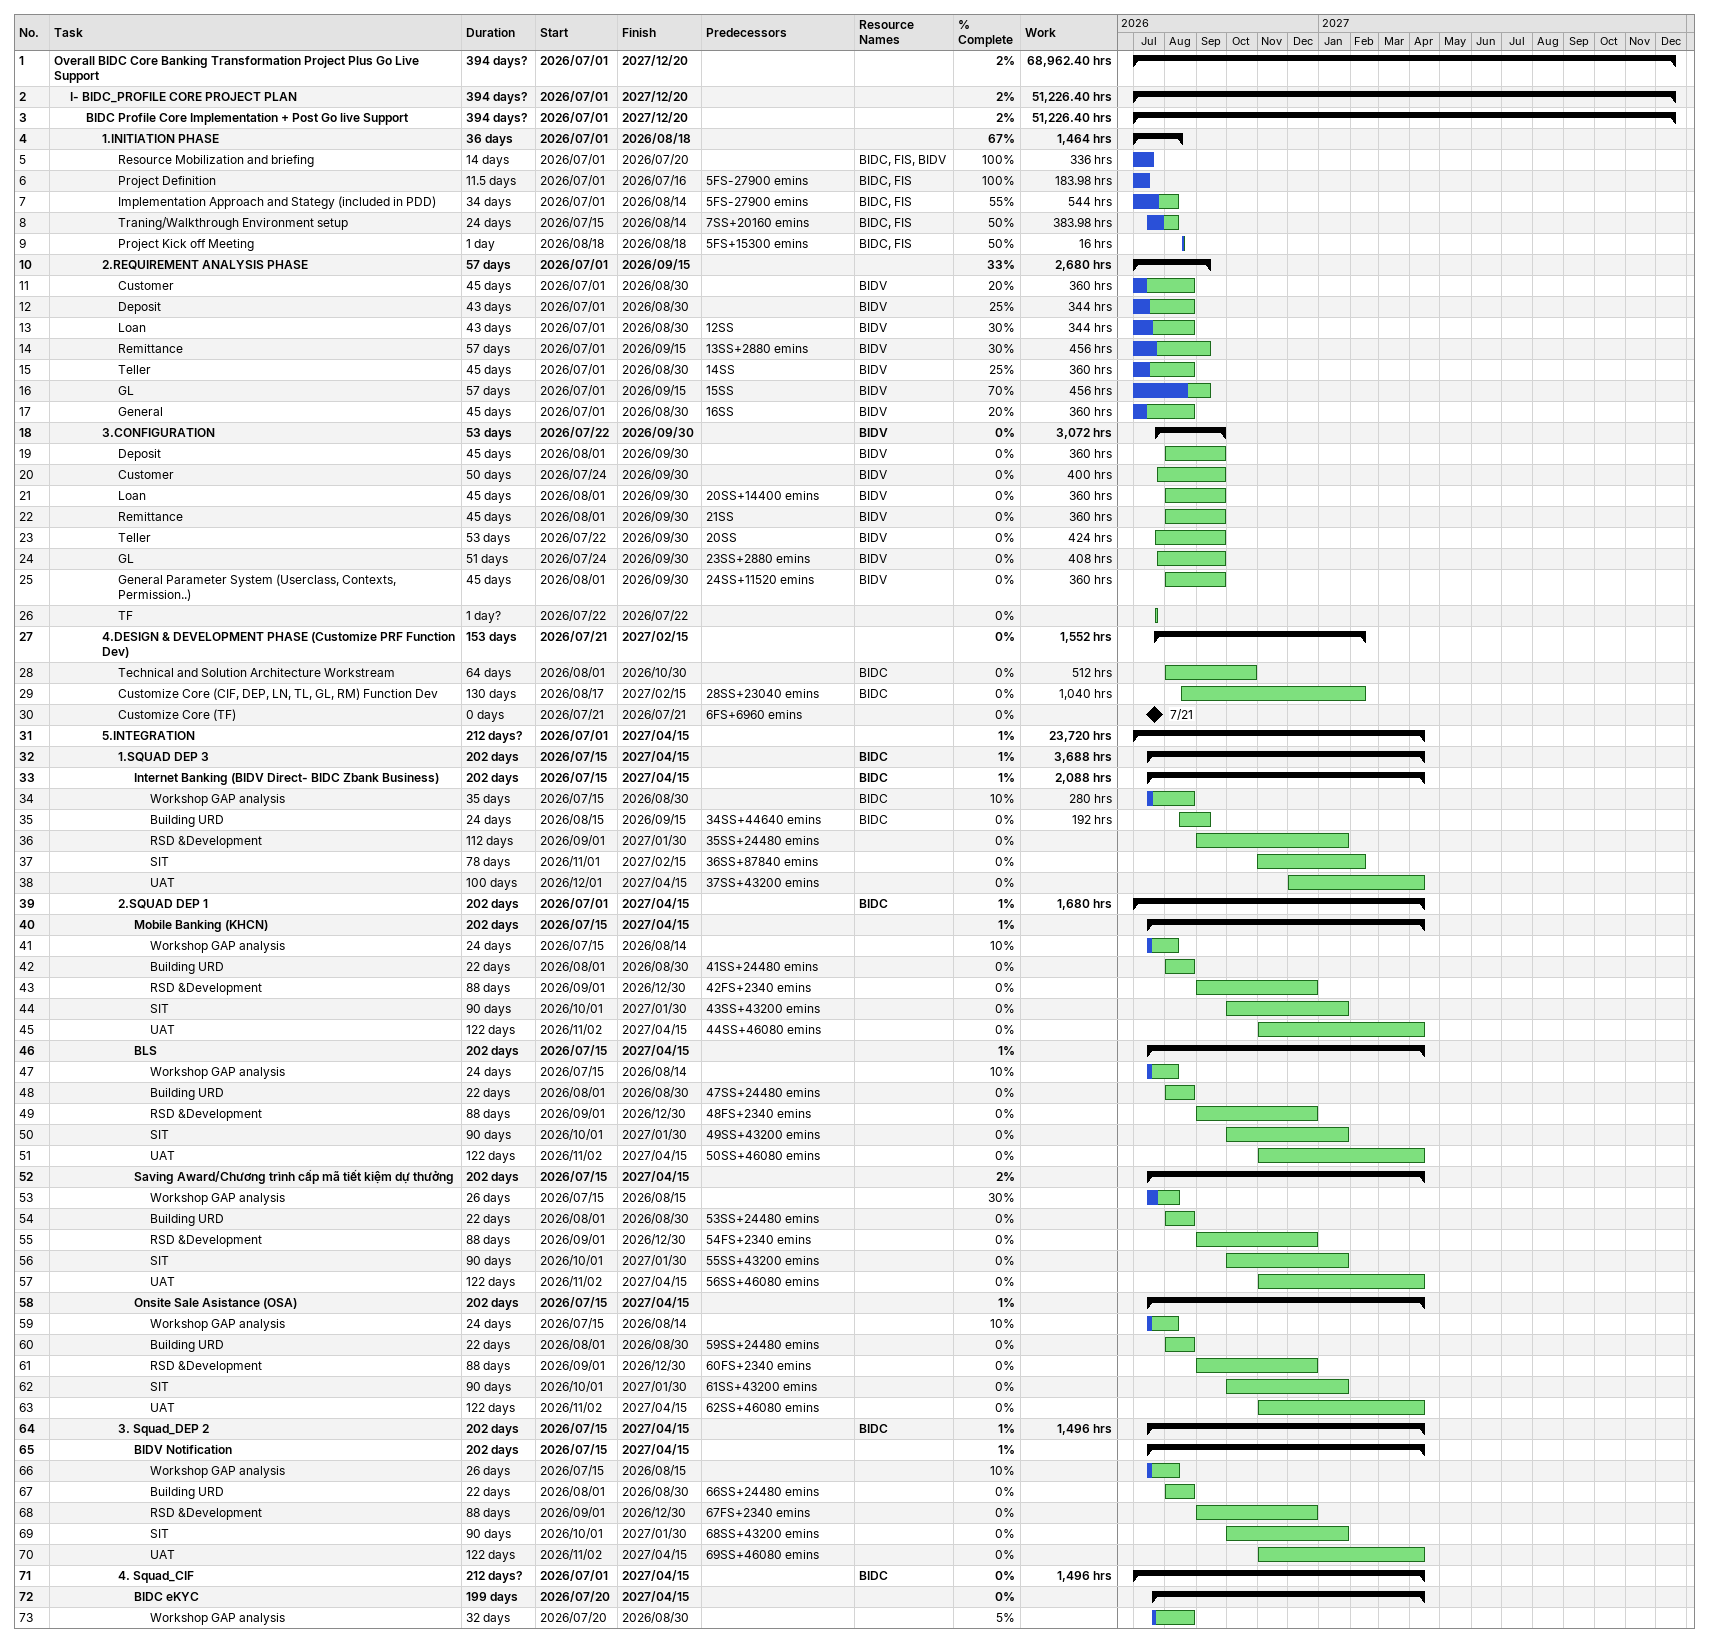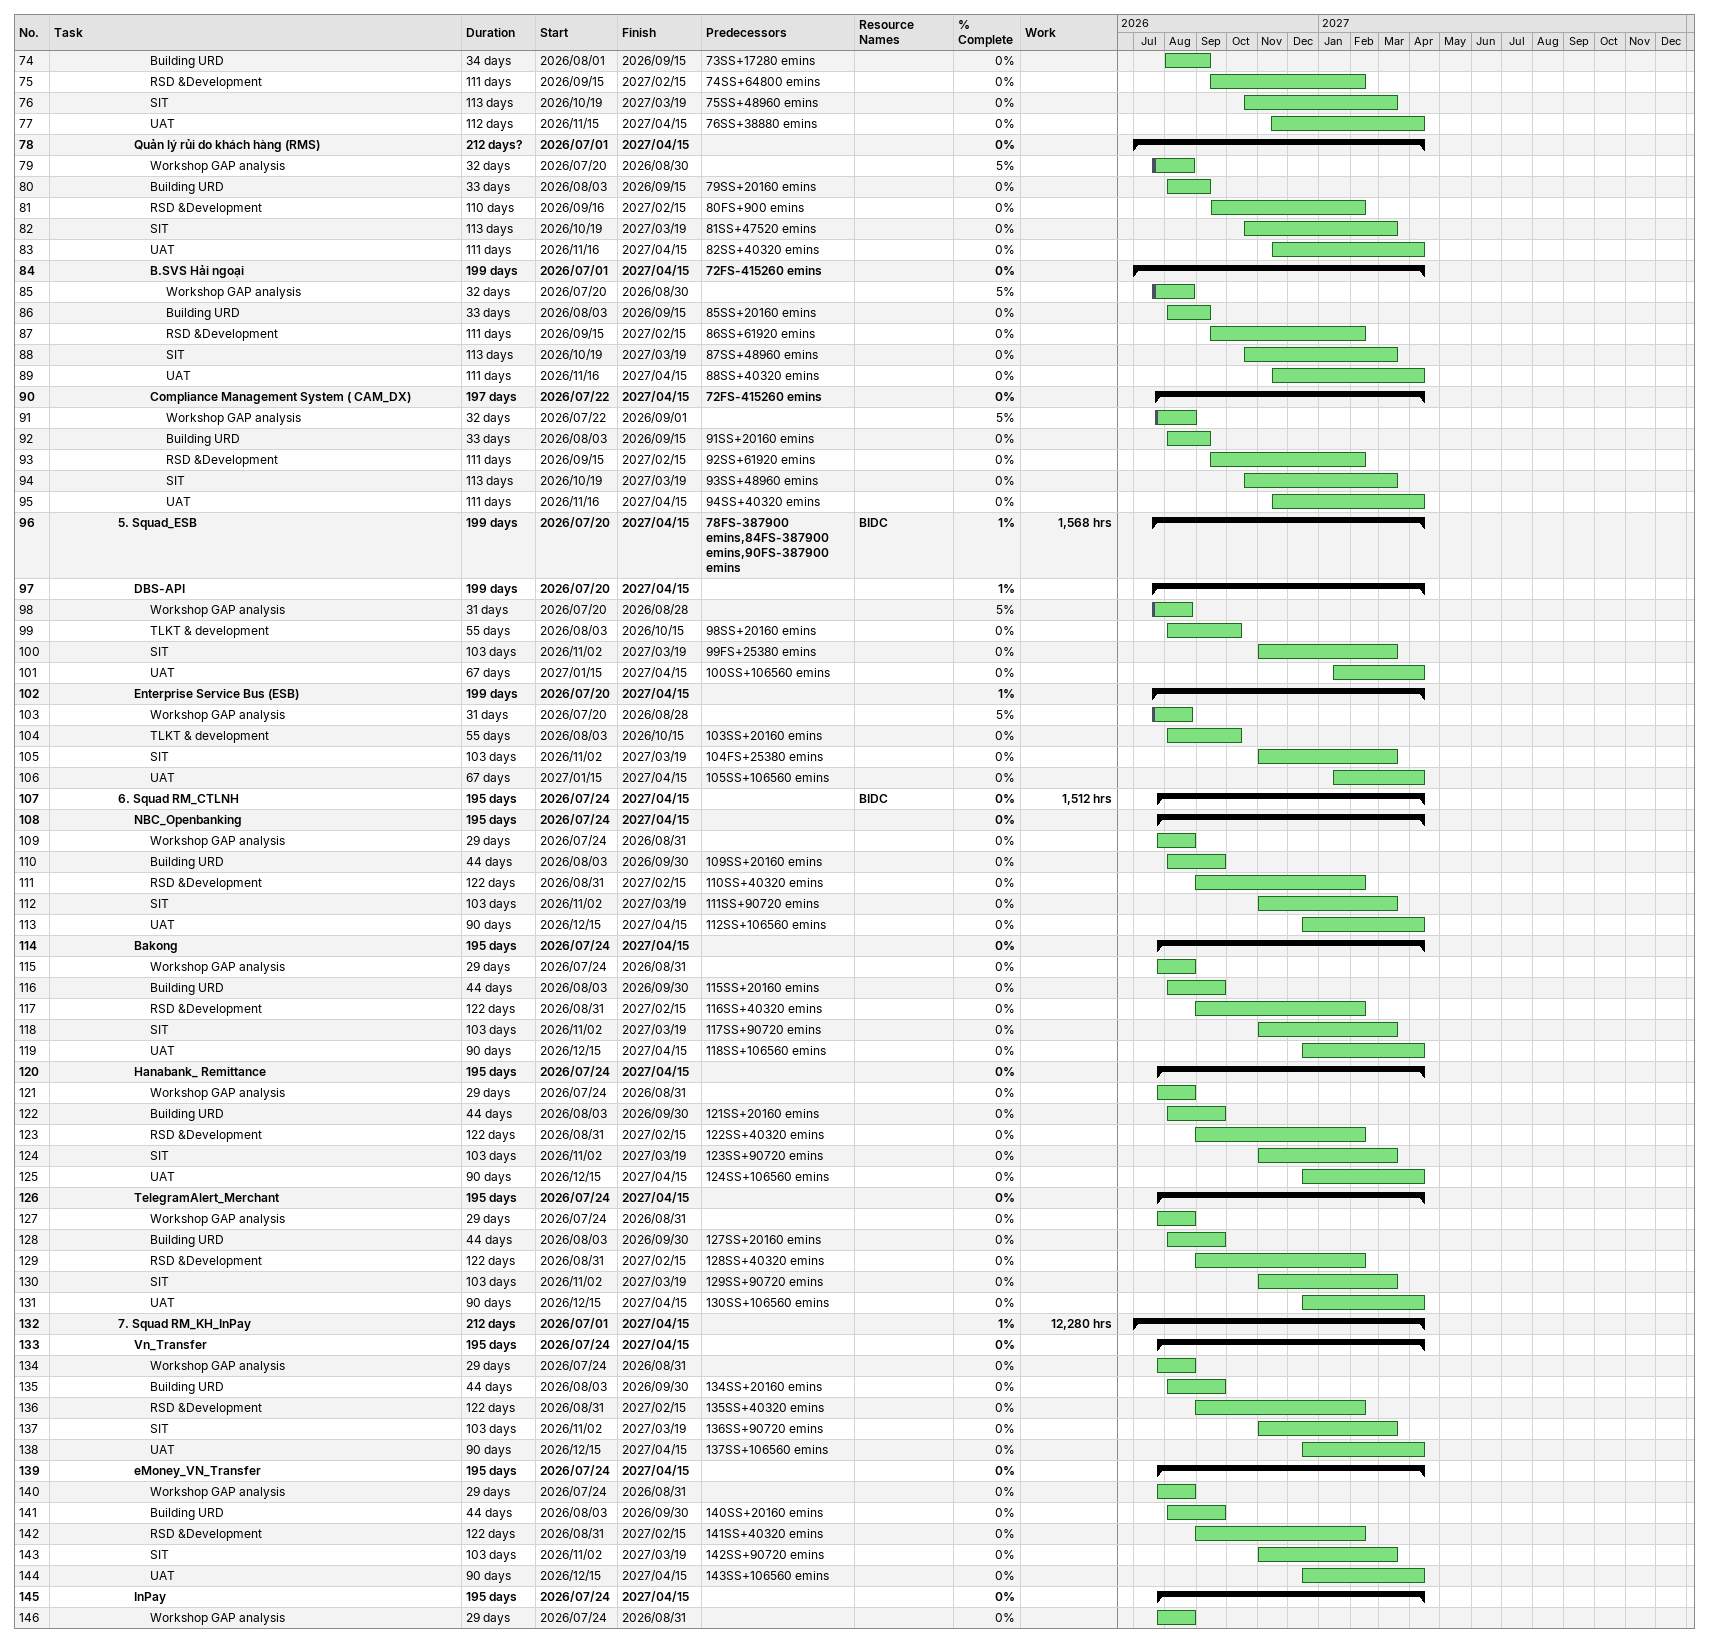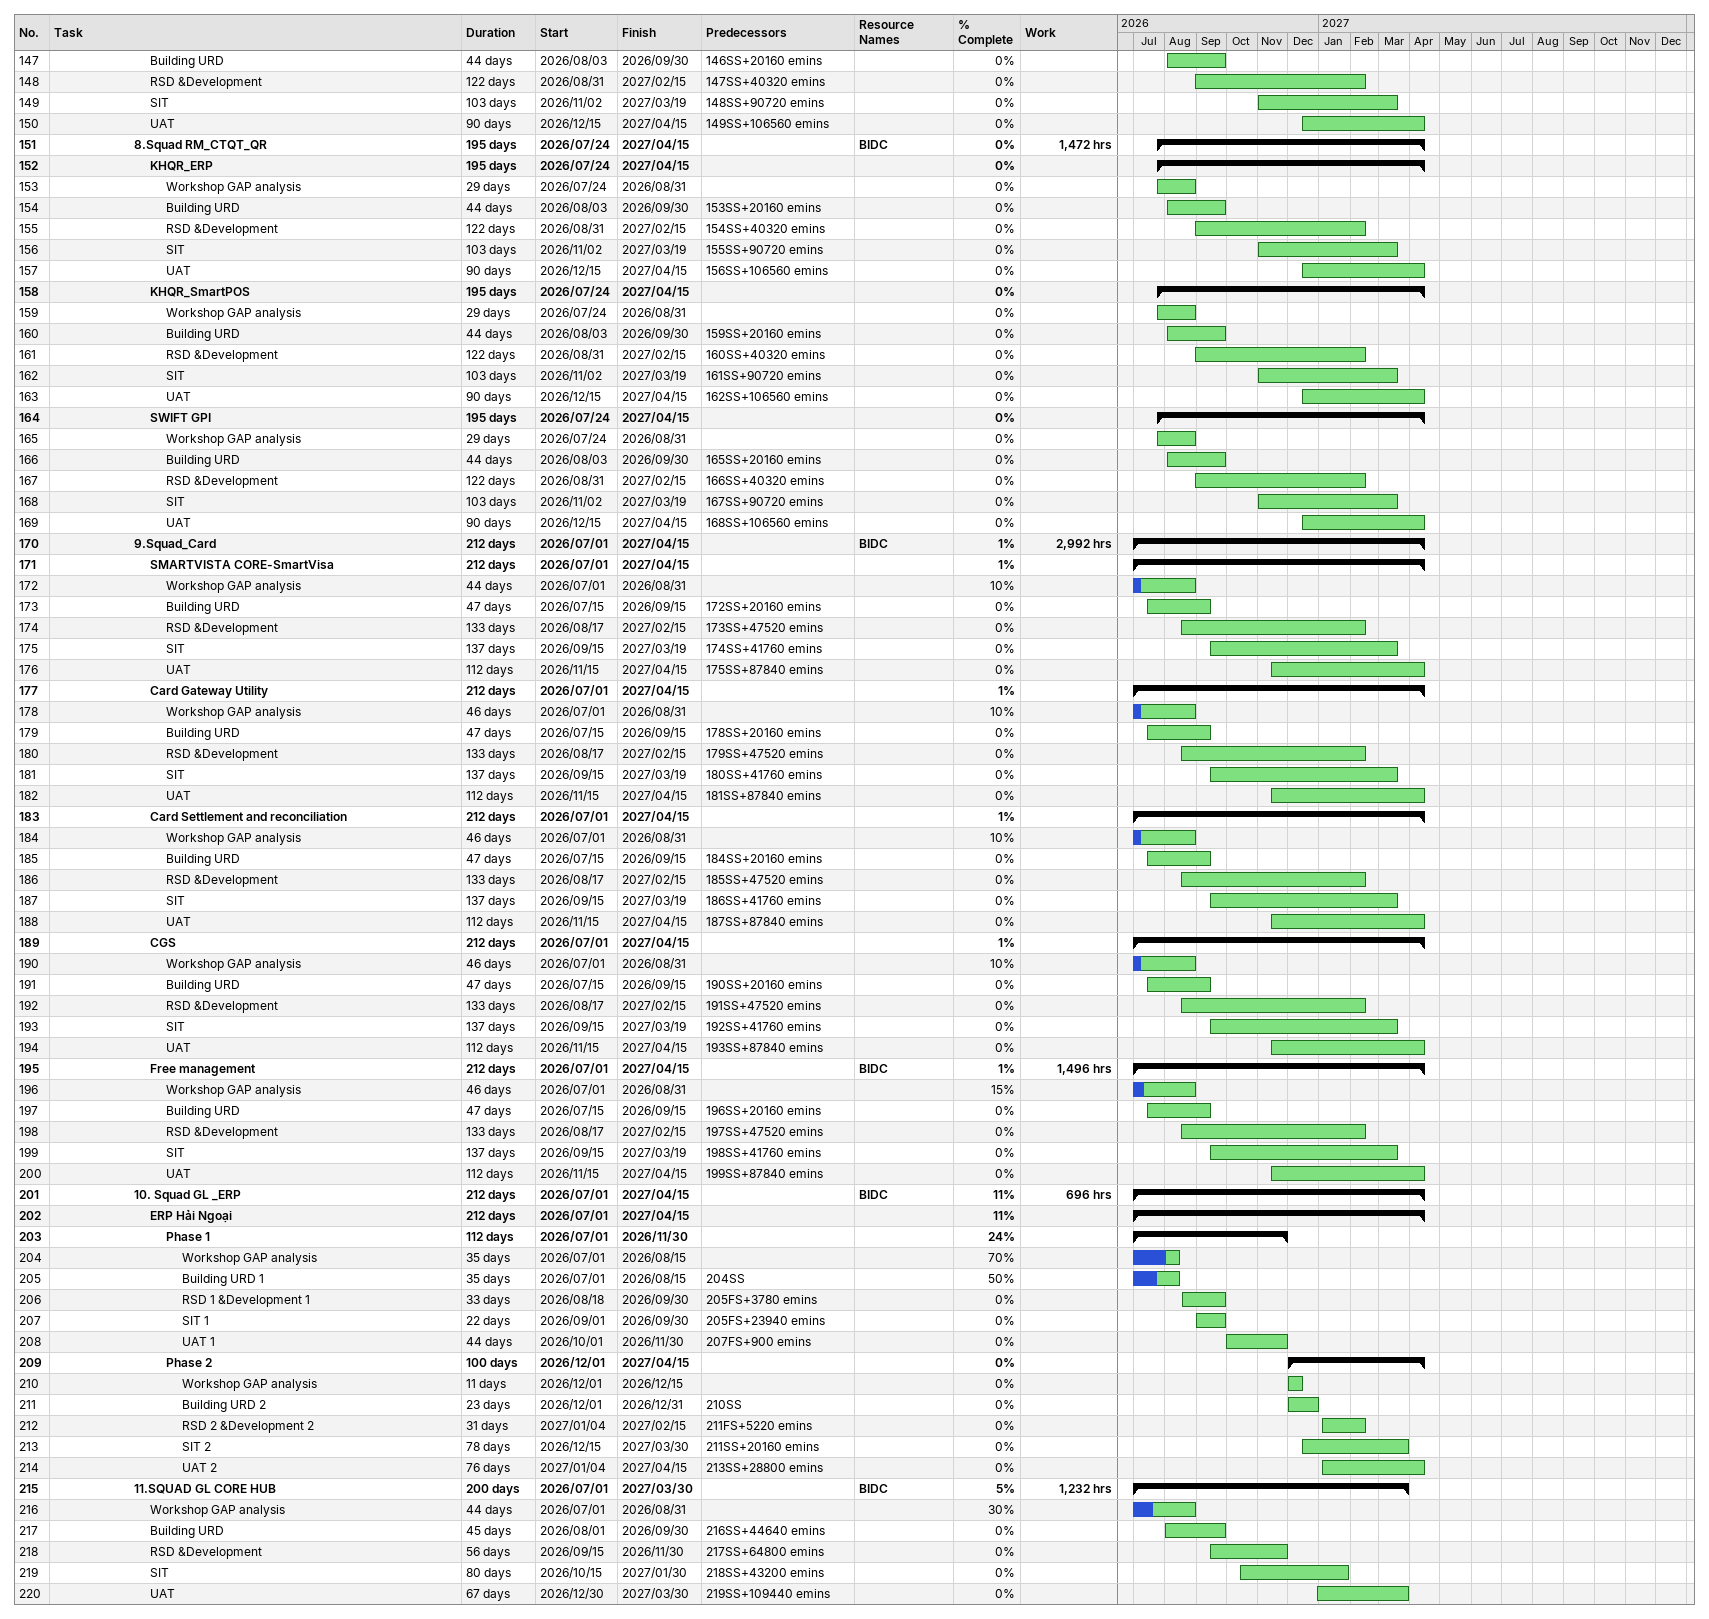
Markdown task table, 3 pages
| ID | Level | Task | Duration | Start | Finish | Predecessors | Resources | % complete | Work (h) |
|---|---|---|---|---|---|---|---|---|---|
| 1 | 1 | **Overall BIDC Core Banking Transformation Project Plus Go Live Support** | 394d? | 2026-07-01 | 2027-12-20 |  |  | 2 | 68962.40 |
| 2 | 2 | **I- BIDC_PROFILE CORE PROJECT PLAN** | 394d? | 2026-07-01 | 2027-12-20 |  |  | 2 | 51226.40 |
| 3 | 3 | **BIDC Profile Core Implementation + Post Go live Support** | 394d? | 2026-07-01 | 2027-12-20 |  |  | 2 | 51226.40 |
| 4 | 4 | **1.INITIATION PHASE** | 36d | 2026-07-01 | 2026-08-18 |  |  | 67 | 1464 |
| 5 | 5 | Resource Mobilization and briefing | 14d | 2026-07-01 | 2026-07-20 |  | BIDC, FIS, BIDV | 100 | 336 |
| 6 | 5 | Project Definition | 11.5d | 2026-07-01 | 2026-07-16 | 5FS-27900emin | BIDC, FIS | 100 | 183.98 |
| 7 | 5 | Implementation Approach and Stategy (included in PDD) | 34d | 2026-07-01 | 2026-08-14 | 5FS-27900emin | BIDC, FIS | 55 | 544 |
| 8 | 5 | Traning/Walkthrough Environment setup | 24d | 2026-07-15 | 2026-08-14 | 7SS+20160emin | BIDC, FIS | 50 | 383.98 |
| 9 | 5 | Project Kick off Meeting | 1d | 2026-08-18 | 2026-08-18 | 5FS+15300emin | BIDC, FIS | 50 | 16 |
| 10 | 4 | **2.REQUIREMENT ANALYSIS PHASE** | 57d | 2026-07-01 | 2026-09-15 |  |  | 33 | 2680 |
| 11 | 5 | Customer | 45d | 2026-07-01 | 2026-08-30 |  | BIDV | 20 | 360 |
| 12 | 5 | Deposit | 43d | 2026-07-01 | 2026-08-30 |  | BIDV | 25 | 344 |
| 13 | 5 | Loan | 43d | 2026-07-01 | 2026-08-30 | 12SS | BIDV | 30 | 344 |
| 14 | 5 | Remittance | 57d | 2026-07-01 | 2026-09-15 | 13SS+2880emin | BIDV | 30 | 456 |
| 15 | 5 | Teller | 45d | 2026-07-01 | 2026-08-30 | 14SS | BIDV | 25 | 360 |
| 16 | 5 | GL | 57d | 2026-07-01 | 2026-09-15 | 15SS | BIDV | 70 | 456 |
| 17 | 5 | General | 45d | 2026-07-01 | 2026-08-30 | 16SS | BIDV | 20 | 360 |
| 18 | 4 | **3.CONFIGURATION** | 53d | 2026-07-22 | 2026-09-30 |  | BIDV | 0 | 3072 |
| 19 | 5 | Deposit | 45d | 2026-08-01 | 2026-09-30 |  | BIDV | 0 | 360 |
| 20 | 5 | Customer | 50d | 2026-07-24 | 2026-09-30 |  | BIDV | 0 | 400 |
| 21 | 5 | Loan | 45d | 2026-08-01 | 2026-09-30 | 20SS+14400emin | BIDV | 0 | 360 |
| 22 | 5 | Remittance | 45d | 2026-08-01 | 2026-09-30 | 21SS | BIDV | 0 | 360 |
| 23 | 5 | Teller | 53d | 2026-07-22 | 2026-09-30 | 20SS | BIDV | 0 | 424 |
| 24 | 5 | GL | 51d | 2026-07-24 | 2026-09-30 | 23SS+2880emin | BIDV | 0 | 408 |
| 25 | 5 | General Parameter System (Userclass, Contexts, Permission..) | 45d | 2026-08-01 | 2026-09-30 | 24SS+11520emin | BIDV | 0 | 360 |
| 26 | 5 | TF | 1d? | 2026-07-22 | 2026-07-22 |  |  | 0 |  |
| 27 | 4 | **4.DESIGN & DEVELOPMENT PHASE (Customize PRF Function Dev)** | 153d | 2026-07-21 | 2027-02-15 |  |  | 0 | 1552 |
| 28 | 5 | Technical and Solution Architecture Workstream | 64d | 2026-08-01 | 2026-10-30 |  | BIDC | 0 | 512 |
| 29 | 5 | Customize Core (CIF, DEP, LN, TL, GL, RM) Function Dev | 130d | 2026-08-17 | 2027-02-15 | 28SS+23040emin | BIDC | 0 | 1040 |
| 30 | 5 | Customize Core (TF) | 0d | 2026-07-21 | 2026-07-21 | 6FS+6960emin |  | 0 |  |
| 31 | 4 | **5.INTEGRATION** | 212d? | 2026-07-01 | 2027-04-15 |  |  | 1 | 23720 |
| 32 | 5 | **1.SQUAD DEP 3** | 202d | 2026-07-15 | 2027-04-15 |  | BIDC | 1 | 3688 |
| 33 | 6 | **Internet Banking (BIDV Direct- BIDC Zbank Business)** | 202d | 2026-07-15 | 2027-04-15 |  | BIDC | 1 | 2088 |
| 34 | 7 | Workshop GAP analysis | 35d | 2026-07-15 | 2026-08-30 |  | BIDC | 10 | 280 |
| 35 | 7 | Building URD | 24d | 2026-08-15 | 2026-09-15 | 34SS+44640emin | BIDC | 0 | 192 |
| 36 | 7 | RSD &Development | 112d | 2026-09-01 | 2027-01-30 | 35SS+24480emin |  | 0 |  |
| 37 | 7 | SIT | 78d | 2026-11-01 | 2027-02-15 | 36SS+87840emin |  | 0 |  |
| 38 | 7 | UAT | 100d | 2026-12-01 | 2027-04-15 | 37SS+43200emin |  | 0 |  |
| 39 | 5 | **2.SQUAD DEP 1** | 202d | 2026-07-01 | 2027-04-15 |  | BIDC | 1 | 1680 |
| 40 | 6 | **Mobile Banking (KHCN)** | 202d | 2026-07-15 | 2027-04-15 |  |  | 1 |  |
| 41 | 7 | Workshop GAP analysis | 24d | 2026-07-15 | 2026-08-14 |  |  | 10 |  |
| 42 | 7 | Building URD | 22d | 2026-08-01 | 2026-08-30 | 41SS+24480emin |  | 0 |  |
| 43 | 7 | RSD &Development | 88d | 2026-09-01 | 2026-12-30 | 42FS+2340emin |  | 0 |  |
| 44 | 7 | SIT | 90d | 2026-10-01 | 2027-01-30 | 43SS+43200emin |  | 0 |  |
| 45 | 7 | UAT | 122d | 2026-11-02 | 2027-04-15 | 44SS+46080emin |  | 0 |  |
| 46 | 6 | **BLS** | 202d | 2026-07-15 | 2027-04-15 |  |  | 1 |  |
| 47 | 7 | Workshop GAP analysis | 24d | 2026-07-15 | 2026-08-14 |  |  | 10 |  |
| 48 | 7 | Building URD | 22d | 2026-08-01 | 2026-08-30 | 47SS+24480emin |  | 0 |  |
| 49 | 7 | RSD &Development | 88d | 2026-09-01 | 2026-12-30 | 48FS+2340emin |  | 0 |  |
| 50 | 7 | SIT | 90d | 2026-10-01 | 2027-01-30 | 49SS+43200emin |  | 0 |  |
| 51 | 7 | UAT | 122d | 2026-11-02 | 2027-04-15 | 50SS+46080emin |  | 0 |  |
| 52 | 6 | **Saving Award/Chương trình cấp mã tiết kiệm dự thưởng** | 202d | 2026-07-15 | 2027-04-15 |  |  | 2 |  |
| 53 | 7 | Workshop GAP analysis | 26d | 2026-07-15 | 2026-08-15 |  |  | 30 |  |
| 54 | 7 | Building URD | 22d | 2026-08-01 | 2026-08-30 | 53SS+24480emin |  | 0 |  |
| 55 | 7 | RSD &Development | 88d | 2026-09-01 | 2026-12-30 | 54FS+2340emin |  | 0 |  |
| 56 | 7 | SIT | 90d | 2026-10-01 | 2027-01-30 | 55SS+43200emin |  | 0 |  |
| 57 | 7 | UAT | 122d | 2026-11-02 | 2027-04-15 | 56SS+46080emin |  | 0 |  |
| 58 | 6 | **Onsite Sale Asistance (OSA)** | 202d | 2026-07-15 | 2027-04-15 |  |  | 1 |  |
| 59 | 7 | Workshop GAP analysis | 24d | 2026-07-15 | 2026-08-14 |  |  | 10 |  |
| 60 | 7 | Building URD | 22d | 2026-08-01 | 2026-08-30 | 59SS+24480emin |  | 0 |  |
| 61 | 7 | RSD &Development | 88d | 2026-09-01 | 2026-12-30 | 60FS+2340emin |  | 0 |  |
| 62 | 7 | SIT | 90d | 2026-10-01 | 2027-01-30 | 61SS+43200emin |  | 0 |  |
| 63 | 7 | UAT | 122d | 2026-11-02 | 2027-04-15 | 62SS+46080emin |  | 0 |  |
| 64 | 5 | **3. Squad_DEP 2** | 202d | 2026-07-15 | 2027-04-15 |  | BIDC | 1 | 1496 |
| 65 | 6 | **BIDV Notification** | 202d | 2026-07-15 | 2027-04-15 |  |  | 1 |  |
| 66 | 7 | Workshop GAP analysis | 26d | 2026-07-15 | 2026-08-15 |  |  | 10 |  |
| 67 | 7 | Building URD | 22d | 2026-08-01 | 2026-08-30 | 66SS+24480emin |  | 0 |  |
| 68 | 7 | RSD &Development | 88d | 2026-09-01 | 2026-12-30 | 67FS+2340emin |  | 0 |  |
| 69 | 7 | SIT | 90d | 2026-10-01 | 2027-01-30 | 68SS+43200emin |  | 0 |  |
| 70 | 7 | UAT | 122d | 2026-11-02 | 2027-04-15 | 69SS+46080emin |  | 0 |  |
| 71 | 5 | **4. Squad_CIF** | 212d? | 2026-07-01 | 2027-04-15 |  | BIDC | 0 | 1496 |
| 72 | 6 | **BIDC eKYC** | 199d | 2026-07-20 | 2027-04-15 |  |  | 0 |  |
| 73 | 7 | Workshop GAP analysis | 32d | 2026-07-20 | 2026-08-30 |  |  | 5 |  |
| 74 | 7 | Building URD | 34d | 2026-08-01 | 2026-09-15 | 73SS+17280emin |  | 0 |  |
| 75 | 7 | RSD &Development | 111d | 2026-09-15 | 2027-02-15 | 74SS+64800emin |  | 0 |  |
| 76 | 7 | SIT | 113d | 2026-10-19 | 2027-03-19 | 75SS+48960emin |  | 0 |  |
| 77 | 7 | UAT | 112d | 2026-11-15 | 2027-04-15 | 76SS+38880emin |  | 0 |  |
| 78 | 6 | **Quản lý rủi do khách hàng (RMS)** | 212d? | 2026-07-01 | 2027-04-15 |  |  | 0 |  |
| 79 | 7 | Workshop GAP analysis | 32d | 2026-07-20 | 2026-08-30 |  |  | 5 |  |
| 80 | 7 | Building URD | 33d | 2026-08-03 | 2026-09-15 | 79SS+20160emin |  | 0 |  |
| 81 | 7 | RSD &Development | 110d | 2026-09-16 | 2027-02-15 | 80FS+900emin |  | 0 |  |
| 82 | 7 | SIT | 113d | 2026-10-19 | 2027-03-19 | 81SS+47520emin |  | 0 |  |
| 83 | 7 | UAT | 111d | 2026-11-16 | 2027-04-15 | 82SS+40320emin |  | 0 |  |
| 84 | 7 | **B.SVS Hải ngoại** | 199d | 2026-07-01 | 2027-04-15 | 72FS-415260emin |  | 0 |  |
| 85 | 8 | Workshop GAP analysis | 32d | 2026-07-20 | 2026-08-30 |  |  | 5 |  |
| 86 | 8 | Building URD | 33d | 2026-08-03 | 2026-09-15 | 85SS+20160emin |  | 0 |  |
| 87 | 8 | RSD &Development | 111d | 2026-09-15 | 2027-02-15 | 86SS+61920emin |  | 0 |  |
| 88 | 8 | SIT | 113d | 2026-10-19 | 2027-03-19 | 87SS+48960emin |  | 0 |  |
| 89 | 8 | UAT | 111d | 2026-11-16 | 2027-04-15 | 88SS+40320emin |  | 0 |  |
| 90 | 7 | **Compliance Management System ( CAM_DX)** | 197d | 2026-07-22 | 2027-04-15 | 72FS-415260emin |  | 0 |  |
| 91 | 8 | Workshop GAP analysis | 32d | 2026-07-22 | 2026-09-01 |  |  | 5 |  |
| 92 | 8 | Building URD | 33d | 2026-08-03 | 2026-09-15 | 91SS+20160emin |  | 0 |  |
| 93 | 8 | RSD &Development | 111d | 2026-09-15 | 2027-02-15 | 92SS+61920emin |  | 0 |  |
| 94 | 8 | SIT | 113d | 2026-10-19 | 2027-03-19 | 93SS+48960emin |  | 0 |  |
| 95 | 8 | UAT | 111d | 2026-11-16 | 2027-04-15 | 94SS+40320emin |  | 0 |  |
| 96 | 5 | **5. Squad_ESB** | 199d | 2026-07-20 | 2027-04-15 | 78FS-387900emin, 84FS-387900emin, 90FS-387900emin | BIDC | 1 | 1568 |
| 97 | 6 | **DBS-API** | 199d | 2026-07-20 | 2027-04-15 |  |  | 1 |  |
| 98 | 7 | Workshop GAP analysis | 31d | 2026-07-20 | 2026-08-28 |  |  | 5 |  |
| 99 | 7 | TLKT & development | 55d | 2026-08-03 | 2026-10-15 | 98SS+20160emin |  | 0 |  |
| 100 | 7 | SIT | 103d | 2026-11-02 | 2027-03-19 | 99FS+25380emin |  | 0 |  |
| 101 | 7 | UAT | 67d | 2027-01-15 | 2027-04-15 | 100SS+106560emin |  | 0 |  |
| 102 | 6 | **Enterprise Service Bus (ESB)** | 199d | 2026-07-20 | 2027-04-15 |  |  | 1 |  |
| 103 | 7 | Workshop GAP analysis | 31d | 2026-07-20 | 2026-08-28 |  |  | 5 |  |
| 104 | 7 | TLKT & development | 55d | 2026-08-03 | 2026-10-15 | 103SS+20160emin |  | 0 |  |
| 105 | 7 | SIT | 103d | 2026-11-02 | 2027-03-19 | 104FS+25380emin |  | 0 |  |
| 106 | 7 | UAT | 67d | 2027-01-15 | 2027-04-15 | 105SS+106560emin |  | 0 |  |
| 107 | 5 | **6. Squad RM_CTLNH** | 195d | 2026-07-24 | 2027-04-15 |  | BIDC | 0 | 1512 |
| 108 | 6 | **NBC_Openbanking** | 195d | 2026-07-24 | 2027-04-15 |  |  | 0 |  |
| 109 | 7 | Workshop GAP analysis | 29d | 2026-07-24 | 2026-08-31 |  |  | 0 |  |
| 110 | 7 | Building URD | 44d | 2026-08-03 | 2026-09-30 | 109SS+20160emin |  | 0 |  |
| 111 | 7 | RSD &Development | 122d | 2026-08-31 | 2027-02-15 | 110SS+40320emin |  | 0 |  |
| 112 | 7 | SIT | 103d | 2026-11-02 | 2027-03-19 | 111SS+90720emin |  | 0 |  |
| 113 | 7 | UAT | 90d | 2026-12-15 | 2027-04-15 | 112SS+106560emin |  | 0 |  |
| 114 | 6 | **Bakong** | 195d | 2026-07-24 | 2027-04-15 |  |  | 0 |  |
| 115 | 7 | Workshop GAP analysis | 29d | 2026-07-24 | 2026-08-31 |  |  | 0 |  |
| 116 | 7 | Building URD | 44d | 2026-08-03 | 2026-09-30 | 115SS+20160emin |  | 0 |  |
| 117 | 7 | RSD &Development | 122d | 2026-08-31 | 2027-02-15 | 116SS+40320emin |  | 0 |  |
| 118 | 7 | SIT | 103d | 2026-11-02 | 2027-03-19 | 117SS+90720emin |  | 0 |  |
| 119 | 7 | UAT | 90d | 2026-12-15 | 2027-04-15 | 118SS+106560emin |  | 0 |  |
| 120 | 6 | **Hanabank_ Remittance** | 195d | 2026-07-24 | 2027-04-15 |  |  | 0 |  |
| 121 | 7 | Workshop GAP analysis | 29d | 2026-07-24 | 2026-08-31 |  |  | 0 |  |
| 122 | 7 | Building URD | 44d | 2026-08-03 | 2026-09-30 | 121SS+20160emin |  | 0 |  |
| 123 | 7 | RSD &Development | 122d | 2026-08-31 | 2027-02-15 | 122SS+40320emin |  | 0 |  |
| 124 | 7 | SIT | 103d | 2026-11-02 | 2027-03-19 | 123SS+90720emin |  | 0 |  |
| 125 | 7 | UAT | 90d | 2026-12-15 | 2027-04-15 | 124SS+106560emin |  | 0 |  |
| 126 | 6 | **TelegramAlert_Merchant** | 195d | 2026-07-24 | 2027-04-15 |  |  | 0 |  |
| 127 | 7 | Workshop GAP analysis | 29d | 2026-07-24 | 2026-08-31 |  |  | 0 |  |
| 128 | 7 | Building URD | 44d | 2026-08-03 | 2026-09-30 | 127SS+20160emin |  | 0 |  |
| 129 | 7 | RSD &Development | 122d | 2026-08-31 | 2027-02-15 | 128SS+40320emin |  | 0 |  |
| 130 | 7 | SIT | 103d | 2026-11-02 | 2027-03-19 | 129SS+90720emin |  | 0 |  |
| 131 | 7 | UAT | 90d | 2026-12-15 | 2027-04-15 | 130SS+106560emin |  | 0 |  |
| 132 | 5 | **7. Squad RM_KH_InPay** | 212d | 2026-07-01 | 2027-04-15 |  |  | 1 | 12280 |
| 133 | 6 | **Vn_Transfer** | 195d | 2026-07-24 | 2027-04-15 |  |  | 0 |  |
| 134 | 7 | Workshop GAP analysis | 29d | 2026-07-24 | 2026-08-31 |  |  | 0 |  |
| 135 | 7 | Building URD | 44d | 2026-08-03 | 2026-09-30 | 134SS+20160emin |  | 0 |  |
| 136 | 7 | RSD &Development | 122d | 2026-08-31 | 2027-02-15 | 135SS+40320emin |  | 0 |  |
| 137 | 7 | SIT | 103d | 2026-11-02 | 2027-03-19 | 136SS+90720emin |  | 0 |  |
| 138 | 7 | UAT | 90d | 2026-12-15 | 2027-04-15 | 137SS+106560emin |  | 0 |  |
| 139 | 6 | **eMoney_VN_Transfer** | 195d | 2026-07-24 | 2027-04-15 |  |  | 0 |  |
| 140 | 7 | Workshop GAP analysis | 29d | 2026-07-24 | 2026-08-31 |  |  | 0 |  |
| 141 | 7 | Building URD | 44d | 2026-08-03 | 2026-09-30 | 140SS+20160emin |  | 0 |  |
| 142 | 7 | RSD &Development | 122d | 2026-08-31 | 2027-02-15 | 141SS+40320emin |  | 0 |  |
| 143 | 7 | SIT | 103d | 2026-11-02 | 2027-03-19 | 142SS+90720emin |  | 0 |  |
| 144 | 7 | UAT | 90d | 2026-12-15 | 2027-04-15 | 143SS+106560emin |  | 0 |  |
| 145 | 6 | **InPay** | 195d | 2026-07-24 | 2027-04-15 |  |  | 0 |  |
| 146 | 7 | Workshop GAP analysis | 29d | 2026-07-24 | 2026-08-31 |  |  | 0 |  |
| 147 | 7 | Building URD | 44d | 2026-08-03 | 2026-09-30 | 146SS+20160emin |  | 0 |  |
| 148 | 7 | RSD &Development | 122d | 2026-08-31 | 2027-02-15 | 147SS+40320emin |  | 0 |  |
| 149 | 7 | SIT | 103d | 2026-11-02 | 2027-03-19 | 148SS+90720emin |  | 0 |  |
| 150 | 7 | UAT | 90d | 2026-12-15 | 2027-04-15 | 149SS+106560emin |  | 0 |  |
| 151 | 6 | **8.Squad RM_CTQT_QR** | 195d | 2026-07-24 | 2027-04-15 |  | BIDC | 0 | 1472 |
| 152 | 7 | **KHQR_ERP** | 195d | 2026-07-24 | 2027-04-15 |  |  | 0 |  |
| 153 | 8 | Workshop GAP analysis | 29d | 2026-07-24 | 2026-08-31 |  |  | 0 |  |
| 154 | 8 | Building URD | 44d | 2026-08-03 | 2026-09-30 | 153SS+20160emin |  | 0 |  |
| 155 | 8 | RSD &Development | 122d | 2026-08-31 | 2027-02-15 | 154SS+40320emin |  | 0 |  |
| 156 | 8 | SIT | 103d | 2026-11-02 | 2027-03-19 | 155SS+90720emin |  | 0 |  |
| 157 | 8 | UAT | 90d | 2026-12-15 | 2027-04-15 | 156SS+106560emin |  | 0 |  |
| 158 | 7 | **KHQR_SmartPOS** | 195d | 2026-07-24 | 2027-04-15 |  |  | 0 |  |
| 159 | 8 | Workshop GAP analysis | 29d | 2026-07-24 | 2026-08-31 |  |  | 0 |  |
| 160 | 8 | Building URD | 44d | 2026-08-03 | 2026-09-30 | 159SS+20160emin |  | 0 |  |
| 161 | 8 | RSD &Development | 122d | 2026-08-31 | 2027-02-15 | 160SS+40320emin |  | 0 |  |
| 162 | 8 | SIT | 103d | 2026-11-02 | 2027-03-19 | 161SS+90720emin |  | 0 |  |
| 163 | 8 | UAT | 90d | 2026-12-15 | 2027-04-15 | 162SS+106560emin |  | 0 |  |
| 164 | 7 | **SWIFT GPI** | 195d | 2026-07-24 | 2027-04-15 |  |  | 0 |  |
| 165 | 8 | Workshop GAP analysis | 29d | 2026-07-24 | 2026-08-31 |  |  | 0 |  |
| 166 | 8 | Building URD | 44d | 2026-08-03 | 2026-09-30 | 165SS+20160emin |  | 0 |  |
| 167 | 8 | RSD &Development | 122d | 2026-08-31 | 2027-02-15 | 166SS+40320emin |  | 0 |  |
| 168 | 8 | SIT | 103d | 2026-11-02 | 2027-03-19 | 167SS+90720emin |  | 0 |  |
| 169 | 8 | UAT | 90d | 2026-12-15 | 2027-04-15 | 168SS+106560emin |  | 0 |  |
| 170 | 6 | **9.Squad_Card** | 212d | 2026-07-01 | 2027-04-15 |  | BIDC | 1 | 2992 |
| 171 | 7 | **SMARTVISTA CORE-SmartVisa** | 212d | 2026-07-01 | 2027-04-15 |  |  | 1 |  |
| 172 | 8 | Workshop GAP analysis | 44d | 2026-07-01 | 2026-08-31 |  |  | 10 |  |
| 173 | 8 | Building URD | 47d | 2026-07-15 | 2026-09-15 | 172SS+20160emin |  | 0 |  |
| 174 | 8 | RSD &Development | 133d | 2026-08-17 | 2027-02-15 | 173SS+47520emin |  | 0 |  |
| 175 | 8 | SIT | 137d | 2026-09-15 | 2027-03-19 | 174SS+41760emin |  | 0 |  |
| 176 | 8 | UAT | 112d | 2026-11-15 | 2027-04-15 | 175SS+87840emin |  | 0 |  |
| 177 | 7 | **Card Gateway Utility** | 212d | 2026-07-01 | 2027-04-15 |  |  | 1 |  |
| 178 | 8 | Workshop GAP analysis | 46d | 2026-07-01 | 2026-08-31 |  |  | 10 |  |
| 179 | 8 | Building URD | 47d | 2026-07-15 | 2026-09-15 | 178SS+20160emin |  | 0 |  |
| 180 | 8 | RSD &Development | 133d | 2026-08-17 | 2027-02-15 | 179SS+47520emin |  | 0 |  |
| 181 | 8 | SIT | 137d | 2026-09-15 | 2027-03-19 | 180SS+41760emin |  | 0 |  |
| 182 | 8 | UAT | 112d | 2026-11-15 | 2027-04-15 | 181SS+87840emin |  | 0 |  |
| 183 | 7 | **Card Settlement and reconciliation** | 212d | 2026-07-01 | 2027-04-15 |  |  | 1 |  |
| 184 | 8 | Workshop GAP analysis | 46d | 2026-07-01 | 2026-08-31 |  |  | 10 |  |
| 185 | 8 | Building URD | 47d | 2026-07-15 | 2026-09-15 | 184SS+20160emin |  | 0 |  |
| 186 | 8 | RSD &Development | 133d | 2026-08-17 | 2027-02-15 | 185SS+47520emin |  | 0 |  |
| 187 | 8 | SIT | 137d | 2026-09-15 | 2027-03-19 | 186SS+41760emin |  | 0 |  |
| 188 | 8 | UAT | 112d | 2026-11-15 | 2027-04-15 | 187SS+87840emin |  | 0 |  |
| 189 | 7 | **CGS** | 212d | 2026-07-01 | 2027-04-15 |  |  | 1 |  |
| 190 | 8 | Workshop GAP analysis | 46d | 2026-07-01 | 2026-08-31 |  |  | 10 |  |
| 191 | 8 | Building URD | 47d | 2026-07-15 | 2026-09-15 | 190SS+20160emin |  | 0 |  |
| 192 | 8 | RSD &Development | 133d | 2026-08-17 | 2027-02-15 | 191SS+47520emin |  | 0 |  |
| 193 | 8 | SIT | 137d | 2026-09-15 | 2027-03-19 | 192SS+41760emin |  | 0 |  |
| 194 | 8 | UAT | 112d | 2026-11-15 | 2027-04-15 | 193SS+87840emin |  | 0 |  |
| 195 | 7 | **Free management** | 212d | 2026-07-01 | 2027-04-15 |  | BIDC | 1 | 1496 |
| 196 | 8 | Workshop GAP analysis | 46d | 2026-07-01 | 2026-08-31 |  |  | 15 |  |
| 197 | 8 | Building URD | 47d | 2026-07-15 | 2026-09-15 | 196SS+20160emin |  | 0 |  |
| 198 | 8 | RSD &Development | 133d | 2026-08-17 | 2027-02-15 | 197SS+47520emin |  | 0 |  |
| 199 | 8 | SIT | 137d | 2026-09-15 | 2027-03-19 | 198SS+41760emin |  | 0 |  |
| 200 | 8 | UAT | 112d | 2026-11-15 | 2027-04-15 | 199SS+87840emin |  | 0 |  |
| 201 | 6 | **10. Squad GL _ERP** | 212d | 2026-07-01 | 2027-04-15 |  | BIDC | 11 | 696 |
| 202 | 7 | **ERP Hải Ngoại** | 212d | 2026-07-01 | 2027-04-15 |  |  | 11 |  |
| 203 | 8 | **Phase 1** | 112d | 2026-07-01 | 2026-11-30 |  |  | 24 |  |
| 204 | 9 | Workshop GAP analysis | 35d | 2026-07-01 | 2026-08-15 |  |  | 70 |  |
| 205 | 9 | Building URD 1 | 35d | 2026-07-01 | 2026-08-15 | 204SS |  | 50 |  |
| 206 | 9 | RSD 1 &Development 1 | 33d | 2026-08-18 | 2026-09-30 | 205FS+3780emin |  | 0 |  |
| 207 | 9 | SIT 1 | 22d | 2026-09-01 | 2026-09-30 | 205FS+23940emin |  | 0 |  |
| 208 | 9 | UAT 1 | 44d | 2026-10-01 | 2026-11-30 | 207FS+900emin |  | 0 |  |
| 209 | 8 | **Phase 2** | 100d | 2026-12-01 | 2027-04-15 |  |  | 0 |  |
| 210 | 9 | Workshop GAP analysis | 11d | 2026-12-01 | 2026-12-15 |  |  | 0 |  |
| 211 | 9 | Building URD 2 | 23d | 2026-12-01 | 2026-12-31 | 210SS |  | 0 |  |
| 212 | 9 | RSD 2 &Development 2 | 31d | 2027-01-04 | 2027-02-15 | 211FS+5220emin |  | 0 |  |
| 213 | 9 | SIT 2 | 78d | 2026-12-15 | 2027-03-30 | 211SS+20160emin |  | 0 |  |
| 214 | 9 | UAT 2 | 76d | 2027-01-04 | 2027-04-15 | 213SS+28800emin |  | 0 |  |
| 215 | 6 | **11.SQUAD GL CORE HUB** | 200d | 2026-07-01 | 2027-03-30 |  | BIDC | 5 | 1232 |
| 216 | 7 | Workshop GAP analysis | 44d | 2026-07-01 | 2026-08-31 |  |  | 30 |  |
| 217 | 7 | Building URD | 45d | 2026-08-01 | 2026-09-30 | 216SS+44640emin |  | 0 |  |
| 218 | 7 | RSD &Development | 56d | 2026-09-15 | 2026-11-30 | 217SS+64800emin |  | 0 |  |
| 219 | 7 | SIT | 80d | 2026-10-15 | 2027-01-30 | 218SS+43200emin |  | 0 |  |
| 220 | 7 | UAT | 67d | 2026-12-30 | 2027-03-30 | 219SS+109440emin |  | 0 |  |
